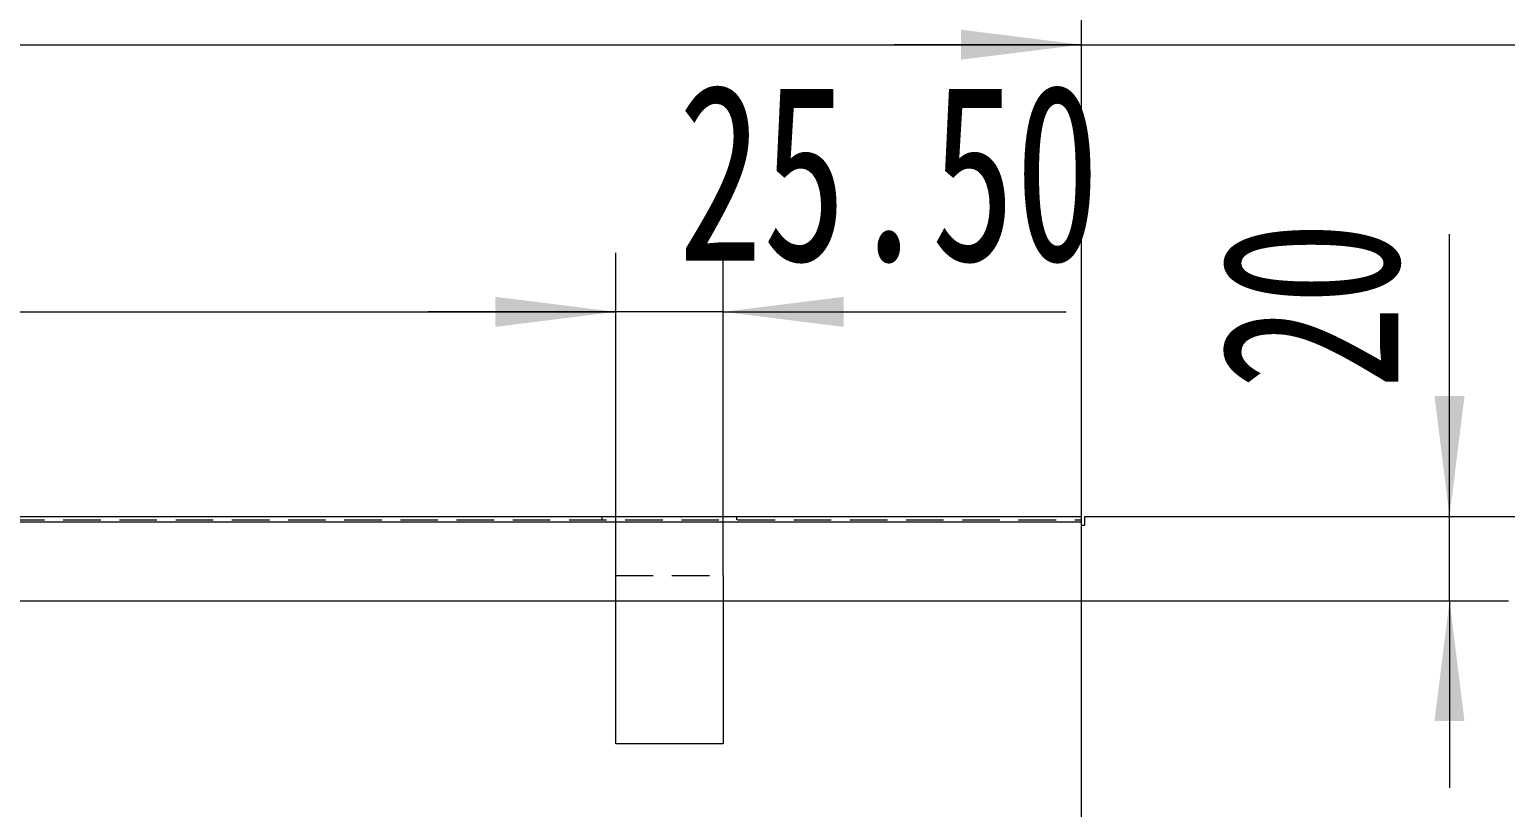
# Model space of a CAD drawing. Header units: millimetres. Extents: x 1 to 4201, y 2 to 2972.
# Drawn here: x 1629 to 2130, y 2071 to 2335 of the extents above; entities that cross this region are included whole.
import ezdxf

# ---------------------------------------------------------------- set-up
doc = ezdxf.new("R2010")
doc.units = ezdxf.units.MM
doc.header["$LTSCALE"] = 10
doc.linetypes.add('HIDDEN', pattern=[1.905, 1.27, -0.635])
doc.layers.add('A-TITLEBLOCK', color=7, linetype='Continuous', lineweight=15)
doc.styles.add('SLDTEXTSTYLE1', font='TXT', dxfattribs={"width": 0.7})
doc.dimstyles.new('SLDDIMSTYLE0', dxfattribs={"dimtxt": 60, "dimasz": 40.8, "dimexe": 0, "dimexo": 0.0625, "dimgap": 15, "dimtad": 2, "dimlfac": 0.7, "dimrnd": 1e-09, "dimzin": 12, "dimdsep": 46, "dimtxsty": 'SLDTEXTSTYLE1', "dimsah": 1, "dimcen": 0.09, "dimadec": 0, "dimazin": 3, "dimtfac": 1, "dimtmove": 0, "dimatfit": 0, "dimfxl": 0, "dimfrac": 2, "dimtolj": 1, "dimtzin": 12, "dimarcsym": 0})
doc.dimstyles.new('SLDDIMSTYLE1', dxfattribs={"dimtxt": 60, "dimasz": 40.8, "dimexe": 0, "dimexo": 0.0625, "dimgap": 15, "dimtad": 2, "dimlfac": 0.7, "dimrnd": 1e-09, "dimzin": 12, "dimdsep": 46, "dimtxsty": 'SLDTEXTSTYLE1', "dimsah": 1, "dimcen": 0.09, "dimadec": 0, "dimazin": 3, "dimtfac": 1, "dimtofl": 0, "dimtmove": 0, "dimatfit": 3, "dimfxl": 0, "dimfrac": 2, "dimtolj": 1, "dimtzin": 12, "dimarcsym": 0})
doc.dimstyles.new('SLDDIMSTYLE2', dxfattribs={"dimtxt": 60, "dimasz": 40.8, "dimexe": 0, "dimexo": 0.0625, "dimgap": 15, "dimtad": 2, "dimlfac": 0.7, "dimrnd": 1e-09, "dimzin": 4, "dimdsep": 46, "dimtxsty": 'SLDTEXTSTYLE1', "dimsah": 1, "dimcen": 0.09, "dimadec": 0, "dimazin": 1, "dimtfac": 1, "dimtmove": 0, "dimatfit": 0, "dimfxl": 0, "dimfrac": 2, "dimtolj": 1, "dimtzin": 12, "dimarcsym": 0})

# ---------------------------------------------------------------- blocks, each defined once
blk = doc.blocks.new('_D_8')
at = {"layer": 'A-TITLEBLOCK'}
for p, q in [((1086.73, 2149.43), (1086.73, 2258.82)), ((1828.16, 2149.43), (1828.16, 2258.82)), ((1086.73, 2238.82), (1828.16, 2238.82))]:
    blk.add_line(p, q, dxfattribs=at)
for points in [[(1086.73, 2238.82), (1127.53, 2233.74), (1127.53, 2243.9)], [(1828.16, 2238.82), (1787.36, 2243.9), (1787.36, 2233.74)]]:
    blk.add_solid(points, dxfattribs=at)
at = {"layer": 'A-TITLEBLOCK', "insert": (1421.96, 2316.16), "char_height": 60, "attachment_point": 1, "style": 'SLDTEXTSTYLE1'}
blk.add_mtext('519', dxfattribs=at)
blk = doc.blocks.new('_D_9')
at = {"layer": 'A-TITLEBLOCK'}
for p, q in [((1828.16, 2149.43), (1828.16, 2258.82)), ((1864.59, 2149.43), (1864.59, 2258.82)), ((1828.16, 2238.82), (1764.66, 2238.82)), ((1864.59, 2238.82), (1828.16, 2238.82)), ((1864.59, 2238.82), (1980.89, 2238.82))]:
    blk.add_line(p, q, dxfattribs=at)
for points in [[(1828.16, 2238.82), (1787.36, 2243.9), (1787.36, 2233.74)], [(1864.59, 2238.82), (1905.39, 2233.74), (1905.39, 2243.9)]]:
    blk.add_solid(points, dxfattribs=at)
at = {"layer": 'A-TITLEBLOCK', "insert": (1849.31, 2316.16), "char_height": 60, "attachment_point": 1, "style": 'SLDTEXTSTYLE1'}
blk.add_mtext('25.50', dxfattribs=at)
blk = doc.blocks.new('_D_13')
at = {"layer": 'A-TITLEBLOCK'}
for p, q in [((2110.84, 2169.43), (2110.84, 2265.15)), ((2110.84, 2140.86), (2110.84, 2169.43)), ((1986.02, 2140.86), (2130.84, 2140.86)), ((2110.84, 2140.86), (2110.84, 2077.36))]:
    blk.add_line(p, q, dxfattribs=at)
for points in [[(2110.84, 2169.43), (2115.92, 2210.23), (2105.76, 2210.23)], [(2110.84, 2140.86), (2105.76, 2100.06), (2115.92, 2100.06)]]:
    blk.add_solid(points, dxfattribs=at)
at = {"layer": 'A-TITLEBLOCK', "insert": (2033.5, 2212.48), "char_height": 60, "attachment_point": 1, "rotation": 90, "style": 'SLDTEXTSTYLE1'}
blk.add_mtext('20', dxfattribs=at)
blk = doc.blocks.new('_D_15')
at = {"layer": 'A-TITLEBLOCK'}
for p, q in [((1986.02, 2169.43), (1986.02, 2349.43)), ((2178.87, 2169.43), (2178.87, 2349.43)), ((1986.02, 2329.43), (1922.52, 2329.43)), ((1986.02, 2329.43), (2178.87, 2329.43)), ((2178.87, 2329.43), (2242.37, 2329.43))]:
    blk.add_line(p, q, dxfattribs=at)
for points in [[(1986.02, 2329.43), (1945.22, 2334.51), (1945.22, 2324.35)], [(2178.87, 2329.43), (2219.67, 2324.35), (2219.67, 2334.51)]]:
    blk.add_solid(points, dxfattribs=at)
at = {"layer": 'A-TITLEBLOCK', "insert": (2042.42, 2406.77), "char_height": 60, "attachment_point": 1, "style": 'SLDTEXTSTYLE1'}
blk.add_mtext('135', dxfattribs=at)
blk = doc.blocks.new('_D_16')
at = {"layer": 'A-TITLEBLOCK'}
for p, q in [((2157.45, 1904.7), (2093.95, 1904.7)), ((2157.45, 1904.7), (2178.87, 1904.7)), ((2178.87, 1904.7), (2251.11, 1904.7))]:
    blk.add_line(p, q, dxfattribs=at)
for points in [[(2157.45, 1904.7), (2116.65, 1909.78), (2116.65, 1899.62)], [(2178.87, 1904.7), (2219.67, 1899.62), (2219.67, 1909.78)]]:
    blk.add_solid(points, dxfattribs=at)
at = {"layer": 'A-TITLEBLOCK', "insert": (2198.45, 1982.04), "char_height": 60, "attachment_point": 1, "style": 'SLDTEXTSTYLE1'}
blk.add_mtext('15', dxfattribs=at)
blk = doc.blocks.new('_D_23')
at = {"layer": 'A-TITLEBLOCK'}
for p, q in [((878.87, 1260.86), (878.87, 2349.43)), ((1986.02, 1260.86), (1986.02, 2349.43)), ((878.87, 2329.43), (1986.02, 2329.43))]:
    blk.add_line(p, q, dxfattribs=at)
for points in [[(878.87, 2329.43), (919.67, 2324.35), (919.67, 2334.51)], [(1986.02, 2329.43), (1945.22, 2334.51), (1945.22, 2324.35)]]:
    blk.add_solid(points, dxfattribs=at)
at = {"layer": 'A-TITLEBLOCK', "insert": (1393.03, 2406.77), "char_height": 60, "attachment_point": 1, "style": 'SLDTEXTSTYLE1'}
blk.add_mtext('775', dxfattribs=at)

msp = doc.modelspace()

# ---------------------------------------------------------------- linework, layer by layer
at = {"color": 7, "linetype": 'Continuous', "lineweight": 15}
for p, q in [((878.874, 2169.43), (1986.017, 2169.43)), ((878.874, 2167.573), (1986.017, 2167.573)), ((1986.017, 2167.573), (1986.017, 2169.43)), ((1986.017, 2140.858), (1986.017, 2167.573)), ((1987.16, 2166.43), (1987.16, 2169.43)), ((1987.16, 2169.43), (2178.874, 2169.43)), ((1986.017, 2166.43), (1987.16, 2166.43)), ((878.874, 2140.858), (1986.017, 2140.858)), ((1828.16, 2092.287), (1828.16, 2140.858)), ((1864.588, 2140.858), (1864.588, 2092.287)), ((1864.588, 2092.287), (1828.16, 2092.287))]:
    msp.add_line(p, q, dxfattribs=at)
at = {"color": 7, "linetype": 'HIDDEN', "lineweight": 0}
for p, q in [((878.874, 2168.287), (1986.017, 2168.287)), ((1823.517, 2168.287), (1823.517, 2169.43)), ((1869.231, 2168.287), (1869.231, 2169.43)), ((1828.16, 2140.858), (1828.16, 2149.43)), ((1828.16, 2149.43), (1864.588, 2149.43)), ((1864.588, 2149.43), (1864.588, 2140.858))]:
    msp.add_line(p, q, dxfattribs=at)

# ---------------------------------------------------------------- dimensions: what is measured, and where the dimension line sits
at = {"layer": 'A-TITLEBLOCK'}
for base, p1, p2, dimstyle, picture, middle in [((1986.017, 2329.43), (878.874, 1260.858), (1986.017, 1260.858), 'SLDDIMSTYLE1', '_D_23', (1432.445, 2329.43)), ((2178.874, 2329.43), (1986.017, 2169.43), (2178.874, 2169.43), 'SLDDIMSTYLE0', '_D_15', (2081.915, 2329.43)), ((1828.16, 2238.816), (1086.731, 2149.43), (1828.16, 2149.43), 'SLDDIMSTYLE1', '_D_8', (1461.415, 2238.816)), ((1828.16, 2238.816), (1864.588, 2149.43), (1828.16, 2149.43), 'SLDDIMSTYLE2', '_D_9', (1915.1, 2238.816)), ((2178.874, 1904.7), (2157.445, 2072.287), (2178.874, 2162.287), 'SLDDIMSTYLE0', '_D_16', (2224.78, 1904.7))]:
    dim = msp.add_linear_dim(base=base, p1=p1, p2=p2, dimstyle=dimstyle, dxfattribs=at)
    dim.commit()
    dim.dimension.update_dxf_attribs({"geometry": picture, "text_midpoint": middle, "dimtype": 160})
dim = msp.add_linear_dim(base=(2110.843, 2169.43), p1=(1986.017, 2140.858), p2=(2178.874, 2169.43), angle=90, dimstyle='SLDDIMSTYLE0', dxfattribs=at)
dim.commit()
dim.dimension.update_dxf_attribs({"geometry": '_D_13', "text_midpoint": (2110.843, 2238.816), "dimtype": 160})

doc.saveas('drawing.dxf')
